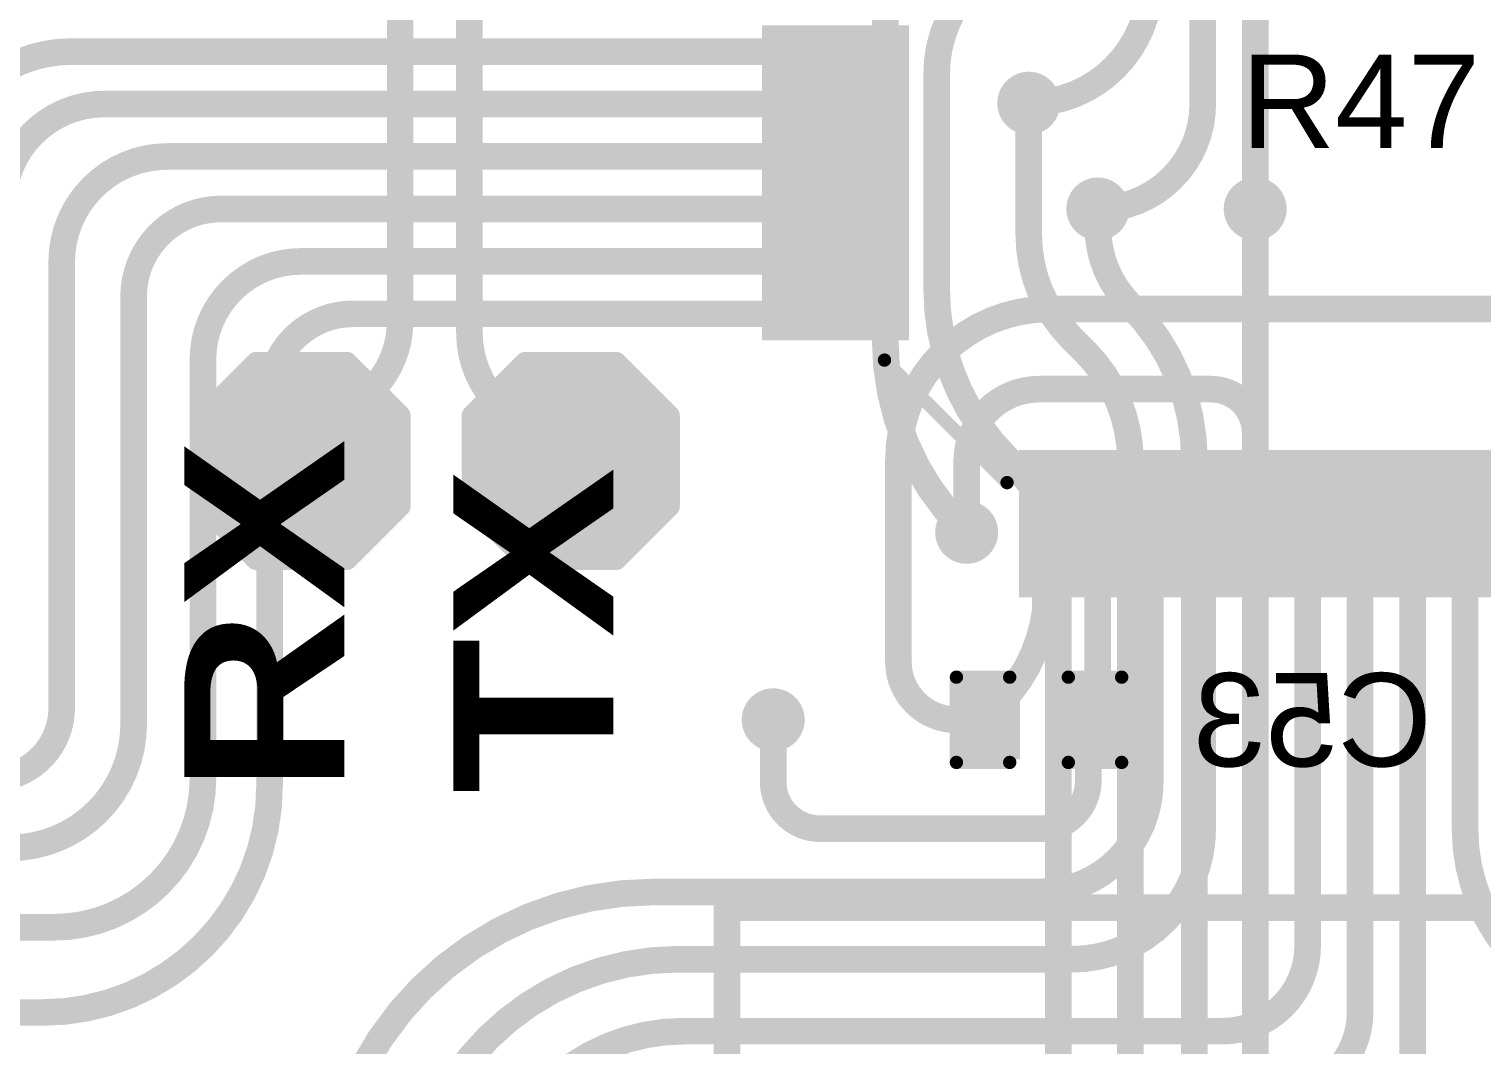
# Model space of a CAD drawing. Header units: inches. Extents: x 0 to 280, y 0 to 81.
# Drawn here: x 111.35 to 125.19, y 48.33 to 58.02 of the extents above; entities that cross this region are included whole.
import ezdxf

# ---------------------------------------------------------------- set-up
doc = ezdxf.new("R2010")
doc.units = ezdxf.units.IN
for name, color, linetype in [('Bottom Layer', 5, 'Continuous'), ('Bottom Overlay', 54, 'Continuous'), ('Bottom Paste', 16, 'Continuous'), ('Bottom Solder', 6, 'Continuous'), ('Top Layer', 1, 'Continuous'), ('Top Overlay', 2, 'Continuous'), ('Top Paste', 8, 'Continuous'), ('Top Solder', 216, 'Continuous'), ('Via Holes', 16, 'Continuous')]:
    doc.layers.add(name, color=color, linetype=linetype)
doc.styles.add('Arial', font='', dxfattribs={"height": 0.2})
doc.styles.add('Arial Black_Bold', font='', dxfattribs={"height": 0.2})
doc.styles.get('Arial').set_extended_font_data('Arial')
doc.styles.get('Arial Black_Bold').set_extended_font_data('Arial Black', bold=True)

# ---------------------------------------------------------------- blocks, each defined once
blk = doc.blocks.new('64_LQFP__10_10__B_1')
at = {"layer": 'Bottom Layer'}
for points in [[(-0.09999726000000005, 6.350001269999999), (-0.09999725999999995, 5.15000113), (-0.3999966599999999, 5.15000113), (-0.3999966599999999, 6.350001269999999)], [(0.40000174, 6.350001269999999), (0.40000174, 5.15000113), (0.10000234, 5.15000113), (0.10000234, 6.350001269999999)], [(0.9000032799999999, 6.350001269999999), (0.9000032799999999, 5.15000113), (0.6000038799999999, 5.15000113), (0.6000038799999999, 6.350001269999999)], [(1.40000228, 6.350001269999999), (1.40000228, 5.15000113), (1.10000288, 5.15000113), (1.10000288, 6.350001269999999)], [(1.90000128, 6.350001269999999), (1.90000128, 5.15000113), (1.60000188, 5.15000113), (1.60000188, 6.350001269999999)], [(2.40000282, 6.350001269999999), (2.40000282, 5.15000113), (2.10000342, 5.15000113), (2.10000342, 6.350001269999999)], [(2.90000182, 6.350001269999999), (2.90000182, 5.15000113), (2.60000242, 5.15000113), (2.60000242, 6.350001269999999)], [(3.400003359999999, 6.350001269999999), (3.400003359999999, 5.15000113), (3.10000396, 5.15000113), (3.10000396, 6.350001269999999)], [(3.90000236, 6.350001269999999), (3.90000236, 5.15000113), (3.60000296, 5.15000113), (3.60000296, 6.350001269999999)], [(5.15000113, 3.89999982), (6.350001269999999, 3.89999982), (6.350001269999999, 3.60000042), (5.15000113, 3.60000042)], [(5.15000113, 3.40000082), (6.350001269999999, 3.40000082), (6.350001269999999, 3.10000142), (5.15000113, 3.10000142)], [(5.15000113, 2.89999928), (6.350001269999999, 2.89999928), (6.350001269999999, 2.59999988), (5.15000113, 2.59999988)], [(5.15000113, 2.40000028), (6.350001269999999, 2.40000028), (6.350001269999999, 2.10000088), (5.15000113, 2.10000088)], [(5.15000113, 1.89999874), (6.350001269999999, 1.89999874), (6.350001269999999, 1.59999934), (5.15000113, 1.59999934)], [(5.15000113, 1.39999974), (6.350001269999999, 1.39999974), (6.350001269999999, 1.10000034), (5.15000113, 1.10000034)]]:
    blk.add_hatch(color=5, dxfattribs=at).paths.add_polyline_path(points)
at = {"layer": 'Bottom Paste'}
for points in [[(-0.09999726000000005, 6.350001269999999), (-0.09999725999999995, 5.15000113), (-0.3999966599999999, 5.15000113), (-0.3999966599999999, 6.350001269999999)], [(0.40000174, 6.350001269999999), (0.40000174, 5.15000113), (0.10000234, 5.15000113), (0.10000234, 6.350001269999999)], [(0.9000032799999999, 6.350001269999999), (0.9000032799999999, 5.15000113), (0.6000038799999999, 5.15000113), (0.6000038799999999, 6.350001269999999)], [(1.40000228, 6.350001269999999), (1.40000228, 5.15000113), (1.10000288, 5.15000113), (1.10000288, 6.350001269999999)], [(1.90000128, 6.350001269999999), (1.90000128, 5.15000113), (1.60000188, 5.15000113), (1.60000188, 6.350001269999999)], [(2.40000282, 6.350001269999999), (2.40000282, 5.15000113), (2.10000342, 5.15000113), (2.10000342, 6.350001269999999)], [(2.90000182, 6.350001269999999), (2.90000182, 5.15000113), (2.60000242, 5.15000113), (2.60000242, 6.350001269999999)], [(3.400003359999999, 6.350001269999999), (3.400003359999999, 5.15000113), (3.10000396, 5.15000113), (3.10000396, 6.350001269999999)], [(3.90000236, 6.350001269999999), (3.90000236, 5.15000113), (3.60000296, 5.15000113), (3.60000296, 6.350001269999999)], [(5.15000113, 3.89999982), (6.350001269999999, 3.89999982), (6.350001269999999, 3.60000042), (5.15000113, 3.60000042)], [(5.15000113, 3.40000082), (6.350001269999999, 3.40000082), (6.350001269999999, 3.10000142), (5.15000113, 3.10000142)], [(5.15000113, 2.89999928), (6.350001269999999, 2.89999928), (6.350001269999999, 2.59999988), (5.15000113, 2.59999988)], [(5.15000113, 2.40000028), (6.350001269999999, 2.40000028), (6.350001269999999, 2.10000088), (5.15000113, 2.10000088)], [(5.15000113, 1.89999874), (6.350001269999999, 1.89999874), (6.350001269999999, 1.59999934), (5.15000113, 1.59999934)], [(5.15000113, 1.39999974), (6.350001269999999, 1.39999974), (6.350001269999999, 1.10000034), (5.15000113, 1.10000034)]]:
    blk.add_hatch(color=16, dxfattribs=at).paths.add_polyline_path(points)
at = {"layer": 'Bottom Solder'}
for points in [[(0.001602739999999963, 6.451601269999999), (0.001602740000000037, 5.048401129999999), (-0.5015966599999999, 5.048401129999999), (-0.5015966599999999, 6.451601269999999)], [(0.50160174, 6.451601269999999), (0.50160174, 5.048401129999999), (-0.001597659999999963, 5.048401129999999), (-0.001597660000000037, 6.451601269999999)], [(1.00160328, 6.451601269999999), (1.00160328, 5.048401129999999), (0.49840388, 5.048401129999999), (0.49840388, 6.451601269999999)], [(1.50160228, 6.451601269999999), (1.50160228, 5.048401129999999), (0.99840288, 5.048401129999999), (0.99840288, 6.451601269999999)], [(2.00160128, 6.451601269999999), (2.00160128, 5.048401129999999), (1.49840188, 5.048401129999999), (1.49840188, 6.451601269999999)], [(2.50160282, 6.451601269999999), (2.50160282, 5.048401129999999), (1.99840342, 5.048401129999999), (1.99840342, 6.451601269999999)], [(3.00160182, 6.451601269999999), (3.00160182, 5.048401129999999), (2.49840242, 5.048401129999999), (2.49840242, 6.451601269999999)], [(3.501603359999999, 6.451601269999999), (3.501603359999999, 5.048401129999999), (2.99840396, 5.048401129999999), (2.99840396, 6.451601269999999)], [(4.00160236, 6.451601269999999), (4.00160236, 5.048401129999999), (3.49840296, 5.048401129999999), (3.49840296, 6.451601269999999)], [(5.048401129999999, 4.00159982), (6.451601269999999, 4.00159982), (6.451601269999999, 3.49840042), (5.048401129999999, 3.49840042)], [(5.048401129999999, 3.50160082), (6.451601269999999, 3.50160082), (6.451601269999999, 2.99840142), (5.048401129999999, 2.99840142)], [(5.048401129999999, 3.00159928), (6.451601269999999, 3.00159928), (6.451601269999999, 2.49839988), (5.048401129999999, 2.49839988)], [(5.048401129999999, 2.50160028), (6.451601269999999, 2.50160028), (6.451601269999999, 1.99840088), (5.048401129999999, 1.99840088)], [(5.048401129999999, 2.00159874), (6.451601269999999, 2.00159874), (6.451601269999999, 1.49839934), (5.048401129999999, 1.49839934)], [(5.048401129999999, 1.50159974), (6.451601269999999, 1.50159974), (6.451601269999999, 0.9984003399999999), (5.048401129999999, 0.9984003399999999)]]:
    blk.add_hatch(color=6, dxfattribs=at).paths.add_polyline_path(points)
at = {"layer": 'Bottom Overlay'}
blk.add_lwpolyline([(5.283205079999999, 4.191, 0.127, 0.127, 0), (4.11480508, 5.3594, 0.127, 0.127, 0)], format="xyseb", dxfattribs=at)
for points in [[(4.08305508, 5.3594, 0.0635, 0.0635, 1), (4.14655508, 5.3594, 0.0635, 0.0635, 1)], [(5.251455079999999, 4.191, 0.0635, 0.0635, 1), (5.31495508, 4.191, 0.0635, 0.0635, 1)]]:
    blk.add_lwpolyline(points, format="xyseb", close=True, dxfattribs=at)
blk = doc.blocks.new('T__________109')
at = {"layer": 'Top Layer'}
blk.add_hatch(color=1, dxfattribs=at).paths.add_polyline_path([(0.3809999999999999, 0.7619999999999999), (-0.3809999999999999, 0.7619999999999999), (-0.7619999999999999, 0.3809999999999999), (-0.7619999999999999, -0.3809999999999999), (-0.3809999999999999, -0.7619999999999999), (0.3809999999999999, -0.7619999999999999), (0.7619999999999999, -0.3809999999999999), (0.7619999999999999, 0.3809999999999999)])
at = {"layer": 'Top Paste'}
blk.add_hatch(color=8, dxfattribs=at).paths.add_polyline_path([(0.3809999999999999, 0.7619999999999999), (-0.3809999999999999, 0.7619999999999999), (-0.7619999999999999, 0.3809999999999999), (-0.7619999999999999, -0.3809999999999999), (-0.3809999999999999, -0.7619999999999999), (0.3809999999999999, -0.7619999999999999), (0.7619999999999999, -0.3809999999999999), (0.7619999999999999, 0.3809999999999999)])
at = {"layer": 'Top Solder'}
blk.add_hatch(color=216, dxfattribs=at).paths.add_polyline_path([(0.4318, 0.8636), (-0.4318, 0.8636), (-0.8636, 0.4318), (-0.8636, -0.4318), (-0.4318, -0.8636), (0.4318, -0.8636), (0.8636, -0.4318), (0.8636, 0.4318)])
at = {"layer": 'Top Overlay'}
for points in [[(-0.4318, 0.9397999999999999, 0.1999996, 0.1999996, 0), (-0.9397999999999999, 0.4318, 0.1999996, 0.1999996, 0)], [(-0.4318, 0.9397999999999999, 0.1999996, 0.1999996, 0), (0.4318, 0.9397999999999999, 0.1999996, 0.1999996, 0)], [(0.4318, 0.9397999999999999, 0.1999996, 0.1999996, 0), (0.9397999999999999, 0.4318, 0.1999996, 0.1999996, 0)], [(-0.9397999999999999, 0.4318, 0.1999996, 0.1999996, 0), (-0.9397999999999999, -0.4318, 0.1999996, 0.1999996, 0)], [(0.9397999999999999, 0.4318, 0.1999996, 0.1999996, 0), (0.9397999999999999, -0.4318, 0.1999996, 0.1999996, 0)], [(-0.9397999999999999, -0.4318, 0.1999996, 0.1999996, 0), (-0.4318, -0.9397999999999999, 0.1999996, 0.1999996, 0)], [(0.9397999999999999, -0.4318, 0.1999996, 0.1999996, 0), (0.4318, -0.9397999999999999, 0.1999996, 0.1999996, 0)], [(-0.4318, -0.9397999999999999, 0.1999996, 0.1999996, 0), (0.4318, -0.9397999999999999, 0.1999996, 0.1999996, 0)]]:
    blk.add_lwpolyline(points, format="xyseb", dxfattribs=at)
for points in [[(-0.4817998999999999, 0.9397999999999999, 0.0999998, 0.0999998, 1), (-0.3818001, 0.9397999999999999, 0.0999998, 0.0999998, 1)], [(-0.4817998999999999, 0.9397999999999999, 0.0999998, 0.0999998, 1), (-0.3818001, 0.9397999999999999, 0.0999998, 0.0999998, 1)], [(0.3818001, 0.9397999999999999, 0.0999998, 0.0999998, 1), (0.4817998999999999, 0.9397999999999999, 0.0999998, 0.0999998, 1)], [(0.3818001, 0.9397999999999999, 0.0999998, 0.0999998, 1), (0.4817998999999999, 0.9397999999999999, 0.0999998, 0.0999998, 1)], [(-0.9897999000000001, 0.4318, 0.0999998, 0.0999998, 1), (-0.8898001, 0.4318, 0.0999998, 0.0999998, 1)], [(-0.9897999000000001, 0.4318, 0.0999998, 0.0999998, 1), (-0.8898001, 0.4318, 0.0999998, 0.0999998, 1)], [(0.8898001, 0.4318, 0.0999998, 0.0999998, 1), (0.9897999000000001, 0.4318, 0.0999998, 0.0999998, 1)], [(0.8898001, 0.4318, 0.0999998, 0.0999998, 1), (0.9897999000000001, 0.4318, 0.0999998, 0.0999998, 1)], [(-0.9897999000000001, -0.4318, 0.0999998, 0.0999998, 1), (-0.8898001, -0.4318, 0.0999998, 0.0999998, 1)], [(-0.9897999000000001, -0.4318, 0.0999998, 0.0999998, 1), (-0.8898001, -0.4318, 0.0999998, 0.0999998, 1)], [(0.8898001, -0.4318, 0.0999998, 0.0999998, 1), (0.9897999000000001, -0.4318, 0.0999998, 0.0999998, 1)], [(0.8898001, -0.4318, 0.0999998, 0.0999998, 1), (0.9897999000000001, -0.4318, 0.0999998, 0.0999998, 1)], [(-0.4817998999999999, -0.9397999999999999, 0.0999998, 0.0999998, 1), (-0.3818001, -0.9397999999999999, 0.0999998, 0.0999998, 1)], [(-0.4817998999999999, -0.9397999999999999, 0.0999998, 0.0999998, 1), (-0.3818001, -0.9397999999999999, 0.0999998, 0.0999998, 1)], [(0.3818001, -0.9397999999999999, 0.0999998, 0.0999998, 1), (0.4817998999999999, -0.9397999999999999, 0.0999998, 0.0999998, 1)], [(0.3818001, -0.9397999999999999, 0.0999998, 0.0999998, 1), (0.4817998999999999, -0.9397999999999999, 0.0999998, 0.0999998, 1)]]:
    blk.add_lwpolyline(points, format="xyseb", close=True, dxfattribs=at)
blk = doc.blocks.new('T__________110')
at = {"layer": 'Top Layer'}
blk.add_hatch(color=1, dxfattribs=at).paths.add_polyline_path([(0.3809999999999999, 0.7619999999999999), (-0.3809999999999999, 0.7619999999999999), (-0.7619999999999999, 0.3809999999999999), (-0.7619999999999999, -0.3809999999999999), (-0.3809999999999999, -0.7619999999999999), (0.3809999999999999, -0.7619999999999999), (0.7619999999999999, -0.3809999999999999), (0.7619999999999999, 0.3809999999999999)])
at = {"layer": 'Top Paste'}
blk.add_hatch(color=8, dxfattribs=at).paths.add_polyline_path([(0.3809999999999999, 0.7619999999999999), (-0.3809999999999999, 0.7619999999999999), (-0.7619999999999999, 0.3809999999999999), (-0.7619999999999999, -0.3809999999999999), (-0.3809999999999999, -0.7619999999999999), (0.3809999999999999, -0.7619999999999999), (0.7619999999999999, -0.3809999999999999), (0.7619999999999999, 0.3809999999999999)])
at = {"layer": 'Top Solder'}
blk.add_hatch(color=216, dxfattribs=at).paths.add_polyline_path([(0.4318, 0.8636), (-0.4318, 0.8636), (-0.8636, 0.4318), (-0.8636, -0.4318), (-0.4318, -0.8636), (0.4318, -0.8636), (0.8636, -0.4318), (0.8636, 0.4318)])
at = {"layer": 'Top Overlay'}
for points in [[(-0.4318, 0.9397999999999999, 0.1999996, 0.1999996, 0), (-0.9397999999999999, 0.4318, 0.1999996, 0.1999996, 0)], [(-0.4318, 0.9397999999999999, 0.1999996, 0.1999996, 0), (0.4318, 0.9397999999999999, 0.1999996, 0.1999996, 0)], [(0.4318, 0.9397999999999999, 0.1999996, 0.1999996, 0), (0.9397999999999999, 0.4318, 0.1999996, 0.1999996, 0)], [(-0.9397999999999999, 0.4318, 0.1999996, 0.1999996, 0), (-0.9397999999999999, -0.4318, 0.1999996, 0.1999996, 0)], [(0.9397999999999999, 0.4318, 0.1999996, 0.1999996, 0), (0.9397999999999999, -0.4318, 0.1999996, 0.1999996, 0)], [(-0.9397999999999999, -0.4318, 0.1999996, 0.1999996, 0), (-0.4318, -0.9397999999999999, 0.1999996, 0.1999996, 0)], [(0.9397999999999999, -0.4318, 0.1999996, 0.1999996, 0), (0.4318, -0.9397999999999999, 0.1999996, 0.1999996, 0)], [(-0.4318, -0.9397999999999999, 0.1999996, 0.1999996, 0), (0.4318, -0.9397999999999999, 0.1999996, 0.1999996, 0)]]:
    blk.add_lwpolyline(points, format="xyseb", dxfattribs=at)
for points in [[(-0.4817998999999999, 0.9397999999999999, 0.0999998, 0.0999998, 1), (-0.3818001, 0.9397999999999999, 0.0999998, 0.0999998, 1)], [(-0.4817998999999999, 0.9397999999999999, 0.0999998, 0.0999998, 1), (-0.3818001, 0.9397999999999999, 0.0999998, 0.0999998, 1)], [(0.3818001, 0.9397999999999999, 0.0999998, 0.0999998, 1), (0.4817998999999999, 0.9397999999999999, 0.0999998, 0.0999998, 1)], [(0.3818001, 0.9397999999999999, 0.0999998, 0.0999998, 1), (0.4817998999999999, 0.9397999999999999, 0.0999998, 0.0999998, 1)], [(-0.9897999000000001, 0.4318, 0.0999998, 0.0999998, 1), (-0.8898001, 0.4318, 0.0999998, 0.0999998, 1)], [(-0.9897999000000001, 0.4318, 0.0999998, 0.0999998, 1), (-0.8898001, 0.4318, 0.0999998, 0.0999998, 1)], [(0.8898001, 0.4318, 0.0999998, 0.0999998, 1), (0.9897999000000001, 0.4318, 0.0999998, 0.0999998, 1)], [(0.8898001, 0.4318, 0.0999998, 0.0999998, 1), (0.9897999000000001, 0.4318, 0.0999998, 0.0999998, 1)], [(-0.9897999000000001, -0.4318, 0.0999998, 0.0999998, 1), (-0.8898001, -0.4318, 0.0999998, 0.0999998, 1)], [(-0.9897999000000001, -0.4318, 0.0999998, 0.0999998, 1), (-0.8898001, -0.4318, 0.0999998, 0.0999998, 1)], [(0.8898001, -0.4318, 0.0999998, 0.0999998, 1), (0.9897999000000001, -0.4318, 0.0999998, 0.0999998, 1)], [(0.8898001, -0.4318, 0.0999998, 0.0999998, 1), (0.9897999000000001, -0.4318, 0.0999998, 0.0999998, 1)], [(-0.4817998999999999, -0.9397999999999999, 0.0999998, 0.0999998, 1), (-0.3818001, -0.9397999999999999, 0.0999998, 0.0999998, 1)], [(-0.4817998999999999, -0.9397999999999999, 0.0999998, 0.0999998, 1), (-0.3818001, -0.9397999999999999, 0.0999998, 0.0999998, 1)], [(0.3818001, -0.9397999999999999, 0.0999998, 0.0999998, 1), (0.4817998999999999, -0.9397999999999999, 0.0999998, 0.0999998, 1)], [(0.3818001, -0.9397999999999999, 0.0999998, 0.0999998, 1), (0.4817998999999999, -0.9397999999999999, 0.0999998, 0.0999998, 1)]]:
    blk.add_lwpolyline(points, format="xyseb", close=True, dxfattribs=at)
blk = doc.blocks.new('____0402_B_124')
at = {"layer": 'Bottom Layer'}
for points in [[(-0.2412999999999999, 0.3174999999999999), (-0.2413000000000001, -0.3175), (-0.6985, -0.3174999999999999), (-0.6985, 0.3175)], [(0.6985, 0.3174999999999999), (0.6985, -0.3175), (0.2412999999999999, -0.3174999999999999), (0.2413000000000001, 0.3175)]]:
    blk.add_hatch(color=5, dxfattribs=at).paths.add_polyline_path(points)
at = {"layer": 'Bottom Paste'}
for points in [[(-0.2412999999999999, 0.3174999999999999), (-0.2413000000000001, -0.3175), (-0.6985, -0.3174999999999999), (-0.6985, 0.3175)], [(0.6985, 0.3174999999999999), (0.6985, -0.3175), (0.2412999999999999, -0.3174999999999999), (0.2413000000000001, 0.3175)]]:
    blk.add_hatch(color=16, dxfattribs=at).paths.add_polyline_path(points)
at = {"layer": 'Bottom Solder'}
for points in [[(-0.1813001199999999, 0.3774998799999999), (-0.1813001200000001, -0.3774998800000001), (-0.7584998799999999, -0.3774998799999999), (-0.7584998799999999, 0.3774998800000001)], [(0.7584998799999999, 0.3774998799999999), (0.7584998799999999, -0.3774998800000001), (0.1813001199999999, -0.3774998799999999), (0.1813001200000001, 0.3774998800000001)]]:
    blk.add_hatch(color=6, dxfattribs=at).paths.add_polyline_path(points)
at = {"layer": 'Bottom Overlay'}
for points in [[(-0.7874, -0.4064, 0.127, 0.127, 0), (-0.7874, 0.4064, 0.127, 0.127, 0)], [(-0.7874, 0.4064, 0.127, 0.127, 0), (-0.2794, 0.4064, 0.127, 0.127, 0)], [(0.2794, 0.4064, 0.127, 0.127, 0), (0.7874, 0.4064, 0.127, 0.127, 0)], [(0.7874, -0.4064, 0.127, 0.127, 0), (0.7874, 0.4064, 0.127, 0.127, 0)], [(-0.7874, -0.4064, 0.127, 0.127, 0), (-0.2794, -0.4064, 0.127, 0.127, 0)], [(0.2794, -0.4064, 0.127, 0.127, 0), (0.7874, -0.4064, 0.127, 0.127, 0)]]:
    blk.add_lwpolyline(points, format="xyseb", dxfattribs=at)
for points in [[(-0.8191499999999999, 0.4064, 0.0635, 0.0635, 1), (-0.7556499999999999, 0.4064, 0.0635, 0.0635, 1)], [(-0.8191499999999999, 0.4064, 0.0635, 0.0635, 1), (-0.7556499999999999, 0.4064, 0.0635, 0.0635, 1)], [(-0.31115, 0.4064, 0.0635, 0.0635, 1), (-0.24765, 0.4064, 0.0635, 0.0635, 1)], [(0.24765, 0.4064, 0.0635, 0.0635, 1), (0.31115, 0.4064, 0.0635, 0.0635, 1)], [(0.7556499999999999, 0.4064, 0.0635, 0.0635, 1), (0.8191499999999999, 0.4064, 0.0635, 0.0635, 1)], [(0.7556499999999999, 0.4064, 0.0635, 0.0635, 1), (0.8191499999999999, 0.4064, 0.0635, 0.0635, 1)], [(-0.8191499999999999, -0.4064, 0.0635, 0.0635, 1), (-0.7556499999999999, -0.4064, 0.0635, 0.0635, 1)], [(-0.8191499999999999, -0.4064, 0.0635, 0.0635, 1), (-0.7556499999999999, -0.4064, 0.0635, 0.0635, 1)], [(-0.31115, -0.4064, 0.0635, 0.0635, 1), (-0.24765, -0.4064, 0.0635, 0.0635, 1)], [(0.24765, -0.4064, 0.0635, 0.0635, 1), (0.31115, -0.4064, 0.0635, 0.0635, 1)], [(0.7556499999999999, -0.4064, 0.0635, 0.0635, 1), (0.8191499999999999, -0.4064, 0.0635, 0.0635, 1)], [(0.7556499999999999, -0.4064, 0.0635, 0.0635, 1), (0.8191499999999999, -0.4064, 0.0635, 0.0635, 1)]]:
    blk.add_lwpolyline(points, format="xyseb", close=True, dxfattribs=at)

msp = doc.modelspace()

# ---------------------------------------------------------------- hatches: boundary and pattern name
at = {"layer": 'Bottom Layer'}
h = msp.add_hatch(color=5, dxfattribs=at)
edge = h.paths.add_edge_path()
edge.add_arc((120.87507448, 57.30919704), 0.2999994, 0, 360)
h = msp.add_hatch(color=5, dxfattribs=at)
edge = h.paths.add_edge_path()
edge.add_arc((121.53288114, 56.30134282), 0.2999994, 0, 360)
h = msp.add_hatch(color=5, dxfattribs=at)
edge = h.paths.add_edge_path()
edge.add_arc((123.03288322, 56.30134282), 0.2999994, 0, 360)
h = msp.add_hatch(color=5, dxfattribs=at)
edge = h.paths.add_edge_path()
edge.add_arc((120.28299032, 53.21836956), 0.2999994, 0, 360)
h = msp.add_hatch(color=5, dxfattribs=at)
edge = h.paths.add_edge_path()
edge.add_arc((118.43946848, 51.43134240000001), 0.2999994, 0, 360)
at = {"layer": 'Top Layer'}
h = msp.add_hatch(color=1, dxfattribs=at)
edge = h.paths.add_edge_path()
edge.add_arc((120.87507448, 57.30919704), 0.2999994, 0, 360)
h = msp.add_hatch(color=1, dxfattribs=at)
edge = h.paths.add_edge_path()
edge.add_arc((121.53288114, 56.30134282), 0.2999994, 0, 360)
h = msp.add_hatch(color=1, dxfattribs=at)
edge = h.paths.add_edge_path()
edge.add_arc((123.03288322, 56.30134282), 0.2999994, 0, 360)
h = msp.add_hatch(color=1, dxfattribs=at)
edge = h.paths.add_edge_path()
edge.add_arc((120.28299032, 53.21836956), 0.2999994, 0, 360)
h = msp.add_hatch(color=1, dxfattribs=at)
edge = h.paths.add_edge_path()
edge.add_arc((118.43946848, 51.43134240000001), 0.2999994, 0, 360)
at = {"layer": 'Via Holes'}
h = msp.add_hatch(color=7, dxfattribs=at)
edge = h.paths.add_edge_path()
edge.add_arc((120.87507448, 57.30919704), 0.1499997, 0, 360)
h = msp.add_hatch(color=7, dxfattribs=at)
edge = h.paths.add_edge_path()
edge.add_arc((121.53288114, 56.30134282), 0.1499997, 0, 360)
h = msp.add_hatch(color=7, dxfattribs=at)
edge = h.paths.add_edge_path()
edge.add_arc((123.03288322, 56.30134282), 0.1499997, 0, 360)
h = msp.add_hatch(color=7, dxfattribs=at)
edge = h.paths.add_edge_path()
edge.add_arc((120.28299032, 53.21836956), 0.1499997, 0, 360)
h = msp.add_hatch(color=7, dxfattribs=at)
edge = h.paths.add_edge_path()
edge.add_arc((118.43946848, 51.43134240000001), 0.1499997, 0, 360)

# ---------------------------------------------------------------- linework, layer by layer
at = {"layer": 'Bottom Layer'}
for points in [[(122.53288168, 57.30134336, 0.254, 0.254, 0), (122.53288168, 64.8013436, 0.254, 0.254, 0)], [(123.03288322, 56.30134282, 0.254, 0.254, 0), (123.03288322, 64.8013436, 0.254, 0.254, 0)], [(122.03288268, 58.46700523999999, 0.254, 0.254, -0.4142135623730951), (120.87507448, 57.30919704, 0.254, 0.254, 0)], [(110.49, 56.54282316, 0.254, 0.254, -0.4142135623730951), (111.7485192, 57.80134235999999, 0.254, 0.254, 0)], [(111.7485192, 57.80134235999999, 0.254, 0.254, 0), (119.0328836, 57.80134235999999, 0.254, 0.254, 0)], [(111.0996, 56.33517561999999, 0.254, 0.254, -0.4142135623730951), (112.06576774, 57.30134336, 0.254, 0.254, 0)], [(112.06576774, 57.30134336, 0.254, 0.254, 0), (119.0328836, 57.30134336, 0.254, 0.254, 0)], [(122.53288168, 57.30134336, 0.254, 0.254, -0.4142135623730951), (121.53288114, 56.30134282, 0.254, 0.254, 0)], [(111.6584, 55.79466616, 0.254, 0.254, -0.4142135623730951), (112.66507566, 56.80134182, 0.254, 0.254, 0)], [(112.66507566, 56.80134182, 0.254, 0.254, 0), (119.0328836, 56.80134182, 0.254, 0.254, 0)], [(112.3442, 55.4663229, 0.254, 0.254, -0.4142135623730951), (113.17921992, 56.30134282, 0.254, 0.254, 0)], [(113.17921992, 56.30134282, 0.254, 0.254, 0), (119.0328836, 56.30134282, 0.254, 0.254, 0)], [(111.6584, 51.54398123999999, 0.254, 0.254, 0), (111.6584, 55.79466616, 0.254, 0.254, 0)], [(113.0046, 54.86563322, 0.254, 0.254, -0.4142135623730951), (113.94030806, 55.80134128, 0.254, 0.254, 0)], [(113.94030806, 55.80134128, 0.254, 0.254, 0), (119.0328836, 55.80134128, 0.254, 0.254, 0)], [(112.3442, 51.38906664, 0.254, 0.254, 0), (112.3442, 55.4663229, 0.254, 0.254, 0)], [(113.6396, 54.50602255999999, 0.254, 0.254, -0.4142135623730951), (114.43491972, 55.30134228, 0.254, 0.254, 0)], [(114.43491972, 55.30134228, 0.254, 0.254, 0), (119.0328836, 55.30134228, 0.254, 0.254, 0)], [(119.63288494, 53.90915303999999, 0.254, 0.254, -0.4142135623730951), (121.07139362, 55.34766171999999, 0.254, 0.254, 0)], [(121.07139362, 55.34766171999999, 0.254, 0.254, 0), (127.53288184, 55.34766171999999, 0.254, 0.254, 0)], [(113.0046, 50.87141971999999, 0.254, 0.254, 0), (113.0046, 54.86563322, 0.254, 0.254, 0)], [(120.28299032, 53.89339488, 0.254, 0.254, -0.4142135623730951), (120.9728848, 54.58328936, 0.254, 0.254, 0)], [(120.9728848, 54.58328936, 0.254, 0.254, 0), (122.61332856, 54.58328936, 0.254, 0.254, 0)], [(122.61332856, 54.58328936, 0.254, 0.254, -0.4142135623730951), (123.03288322, 54.16373469999999, 0.254, 0.254, 0)], [(113.6396, 50.80540512, 0.254, 0.254, 0), (113.6396, 54.50602255999999, 0.254, 0.254, 0)], [(123.03288322, 53.3013412, 0.254, 0.254, 0), (123.03288322, 54.16373469999999, 0.254, 0.254, 0)], [(119.63288494, 51.98558056, 0.254, 0.254, 0), (119.63288494, 53.90915303999999, 0.254, 0.254, 0)], [(120.28299032, 53.21836956, 0.254, 0.254, 0), (120.28299032, 53.89339488, 0.254, 0.254, 0)], [(121.03288214, 53.3013412, 0.254, 0.254, 0), (121.03707822, 52.82833986, 0.254, 0.254, 0)], [(121.53288114, 51.54683874, 0.254, 0.254, 0), (121.53288114, 53.3013412, 0.254, 0.254, 0)], [(122.03288268, 50.83895344, 0.254, 0.254, 0), (122.03288268, 53.3013412, 0.254, 0.254, 0)], [(122.53287914, 50.3933079, 0.254, 0.254, 0), (122.53287914, 53.30133611999999, 0.254, 0.254, 0)], [(123.53288222, 49.276, 0.254, 0.254, 0), (123.53288222, 53.3013412, 0.254, 0.254, 0)], [(124.03288122, 48.64568121999999, 0.254, 0.254, 0), (124.03288122, 53.3013412, 0.254, 0.254, 0)], [(124.53288276, 48.20030491999999, 0.254, 0.254, 0), (124.53288276, 53.3013412, 0.254, 0.254, 0)], [(125.03288176, 50.39091776, 0.254, 0.254, 0), (125.03288176, 53.3013412, 0.254, 0.254, 0)], [(121.03288214, 52.47558719999999, 0.254, 0.254, 0), (121.03707822, 52.82833986, 0.254, 0.254, 0)], [(121.03288214, 52.47558719999999, 0.254, 0.254, -0.1634339712776837), (120.6045848, 51.5895844, 0.254, 0.254, 0)], [(120.1871231, 51.43134240000001, 0.254, 0.254, -0.4142135623730951), (119.63288494, 51.98558056, 0.254, 0.254, 0)], [(111.6584, 51.54398123999999, 0.254, 0.254, -0.4142135623730951), (110.9847412, 50.87032244, 0.254, 0.254, 0)], [(120.5029848, 51.43134240000001, 0.254, 0.254, 0), (120.6045848, 51.58958186, 0.254, 0.254, 0)], [(120.6045848, 51.58958186, 0.254, 0.254, 0), (120.6045848, 51.5895844, 0.254, 0.254, 0)], [(121.53288114, 51.54683874, 0.254, 0.254, -0.4142135623730951), (121.4173848, 51.43134240000001, 0.254, 0.254, 0)], [(112.3442, 51.38906664, 0.254, 0.254, -0.4142135623730951), (111.16615308, 50.21101972, 0.254, 0.254, 0)], [(118.43946848, 50.83895344, 0.254, 0.254, 0), (118.43946848, 51.43134240000001, 0.254, 0.254, 0)], [(120.1871231, 51.43134240000001, 0.254, 0.254, 0), (120.5029848, 51.43134240000001, 0.254, 0.254, 0)], [(121.4427848, 50.85202174, 0.254, 0.254, 0), (121.4427848, 51.43134240000001, 0.254, 0.254, 0)], [(113.0046, 50.87141971999999, 0.254, 0.254, -0.4142135623730951), (111.58698028, 49.4538, 0.254, 0.254, 0)], [(118.88511402, 50.3933079, 0.254, 0.254, -0.4142135623730951), (118.43946848, 50.83895344, 0.254, 0.254, 0)], [(121.4427848, 50.85202174, 0.254, 0.254, -0.4142135623730951), (120.98407096, 50.3933079, 0.254, 0.254, 0)], [(122.03288268, 50.83895344, 0.254, 0.254, -0.4142135623730951), (120.98407096, 49.79014171999999, 0.254, 0.254, 0)], [(113.6396, 50.80540512, 0.254, 0.254, -0.4142135623730951), (111.47519488, 48.641, 0.254, 0.254, 0)], [(118.88511402, 50.3933079, 0.254, 0.254, 0), (120.98407096, 50.3933079, 0.254, 0.254, 0)], [(122.53287914, 50.3933079, 0.254, 0.254, -0.4142135623730951), (121.28857124, 49.149, 0.254, 0.254, 0)], [(126.83359952, 48.5902, 0.254, 0.254, -0.4142135623730951), (125.03288176, 50.39091776, 0.254, 0.254, 0)], [(114.16993168, 46.6571584, 0.254, 0.254, -0.4142135623730951), (117.302915, 49.79014171999999, 0.254, 0.254, 0)], [(117.302915, 49.79014171999999, 0.254, 0.254, 0), (120.98407096, 49.79014171999999, 0.254, 0.254, 0)], [(63.246, 49.4538, 0.254, 0.254, 0), (111.58698028, 49.4538, 0.254, 0.254, 0)], [(123.53288222, 49.276, 0.254, 0.254, -0.4142135623730951), (122.72008222, 48.46319999999999, 0.254, 0.254, 0)], [(114.9695948, 46.58279227999999, 0.254, 0.254, -0.4142135623730951), (117.53580252, 49.149, 0.254, 0.254, 0)], [(117.53580252, 49.149, 0.254, 0.254, 0), (121.28857124, 49.149, 0.254, 0.254, 0)], [(91.2114, 48.641, 0.254, 0.254, 0), (111.47519488, 48.641, 0.254, 0.254, 0)], [(124.03288122, 48.64568121999999, 0.254, 0.254, -0.4142135623730951), (123.2154, 47.8282, 0.254, 0.254, 0)], [(115.71106652, 46.587664, 0.254, 0.254, -0.4142135623730951), (117.58660252, 48.46319999999999, 0.254, 0.254, 0)], [(117.58660252, 48.46319999999999, 0.254, 0.254, 0), (122.72008222, 48.46319999999999, 0.254, 0.254, 0)]]:
    msp.add_lwpolyline(points, format="xyseb", dxfattribs=at)
for points in [[(111.6850192, 57.80134235999999, 0.127, 0.127, 1), (111.8120192, 57.80134235999999, 0.127, 0.127, 1)], [(111.6850192, 57.80134235999999, 0.127, 0.127, 1), (111.8120192, 57.80134235999999, 0.127, 0.127, 1)], [(118.9693836, 57.80134235999999, 0.127, 0.127, 1), (119.0963836, 57.80134235999999, 0.127, 0.127, 1)], [(112.00226774, 57.30134336, 0.127, 0.127, 1), (112.12926774, 57.30134336, 0.127, 0.127, 1)], [(112.00226774, 57.30134336, 0.127, 0.127, 1), (112.12926774, 57.30134336, 0.127, 0.127, 1)], [(118.9693836, 57.30134336, 0.127, 0.127, 1), (119.0963836, 57.30134336, 0.127, 0.127, 1)], [(120.81157448, 57.30919704, 0.127, 0.127, 1), (120.93857448, 57.30919704, 0.127, 0.127, 1)], [(122.46938168, 57.30134336, 0.127, 0.127, 1), (122.59638168, 57.30134336, 0.127, 0.127, 1)], [(122.46938168, 57.30134336, 0.127, 0.127, 1), (122.59638168, 57.30134336, 0.127, 0.127, 1)], [(112.60157566, 56.80134182, 0.127, 0.127, 1), (112.72857566, 56.80134182, 0.127, 0.127, 1)], [(112.60157566, 56.80134182, 0.127, 0.127, 1), (112.72857566, 56.80134182, 0.127, 0.127, 1)], [(118.9693836, 56.80134182, 0.127, 0.127, 1), (119.0963836, 56.80134182, 0.127, 0.127, 1)], [(113.11571992, 56.30134282, 0.127, 0.127, 1), (113.24271992, 56.30134282, 0.127, 0.127, 1)], [(113.11571992, 56.30134282, 0.127, 0.127, 1), (113.24271992, 56.30134282, 0.127, 0.127, 1)], [(118.9693836, 56.30134282, 0.127, 0.127, 1), (119.0963836, 56.30134282, 0.127, 0.127, 1)], [(121.46938114, 56.30134282, 0.127, 0.127, 1), (121.59638114, 56.30134282, 0.127, 0.127, 1)], [(122.96938322, 56.30134282, 0.127, 0.127, 1), (123.09638322, 56.30134282, 0.127, 0.127, 1)], [(111.5949, 55.79466616, 0.127, 0.127, 1), (111.7219, 55.79466616, 0.127, 0.127, 1)], [(111.5949, 55.79466616, 0.127, 0.127, 1), (111.7219, 55.79466616, 0.127, 0.127, 1)], [(113.87680806, 55.80134128, 0.127, 0.127, 1), (114.00380806, 55.80134128, 0.127, 0.127, 1)], [(113.87680806, 55.80134128, 0.127, 0.127, 1), (114.00380806, 55.80134128, 0.127, 0.127, 1)], [(118.9693836, 55.80134128, 0.127, 0.127, 1), (119.0963836, 55.80134128, 0.127, 0.127, 1)], [(112.2807, 55.4663229, 0.127, 0.127, 1), (112.4077, 55.4663229, 0.127, 0.127, 1)], [(112.2807, 55.4663229, 0.127, 0.127, 1), (112.4077, 55.4663229, 0.127, 0.127, 1)], [(114.37141972, 55.30134228, 0.127, 0.127, 1), (114.49841972, 55.30134228, 0.127, 0.127, 1)], [(114.37141972, 55.30134228, 0.127, 0.127, 1), (114.49841972, 55.30134228, 0.127, 0.127, 1)], [(118.9693836, 55.30134228, 0.127, 0.127, 1), (119.0963836, 55.30134228, 0.127, 0.127, 1)], [(121.00789362, 55.34766171999999, 0.127, 0.127, 1), (121.13489362, 55.34766171999999, 0.127, 0.127, 1)], [(121.00789362, 55.34766171999999, 0.127, 0.127, 1), (121.13489362, 55.34766171999999, 0.127, 0.127, 1)], [(112.9411, 54.86563322, 0.127, 0.127, 1), (113.0681, 54.86563322, 0.127, 0.127, 1)], [(112.9411, 54.86563322, 0.127, 0.127, 1), (113.0681, 54.86563322, 0.127, 0.127, 1)], [(120.9093848, 54.58328936, 0.127, 0.127, 1), (121.0363848, 54.58328936, 0.127, 0.127, 1)], [(120.9093848, 54.58328936, 0.127, 0.127, 1), (121.0363848, 54.58328936, 0.127, 0.127, 1)], [(122.54982856, 54.58328936, 0.127, 0.127, 1), (122.67682856, 54.58328936, 0.127, 0.127, 1)], [(122.54982856, 54.58328936, 0.127, 0.127, 1), (122.67682856, 54.58328936, 0.127, 0.127, 1)], [(113.5761, 54.50602255999999, 0.127, 0.127, 1), (113.7031, 54.50602255999999, 0.127, 0.127, 1)], [(113.5761, 54.50602255999999, 0.127, 0.127, 1), (113.7031, 54.50602255999999, 0.127, 0.127, 1)], [(122.96938322, 54.16373469999999, 0.127, 0.127, 1), (123.09638322, 54.16373469999999, 0.127, 0.127, 1)], [(122.96938322, 54.16373469999999, 0.127, 0.127, 1), (123.09638322, 54.16373469999999, 0.127, 0.127, 1)], [(119.56938494, 53.90915303999999, 0.127, 0.127, 1), (119.69638494, 53.90915303999999, 0.127, 0.127, 1)], [(119.56938494, 53.90915303999999, 0.127, 0.127, 1), (119.69638494, 53.90915303999999, 0.127, 0.127, 1)], [(120.21949032, 53.89339488, 0.127, 0.127, 1), (120.34649032, 53.89339488, 0.127, 0.127, 1)], [(120.21949032, 53.89339488, 0.127, 0.127, 1), (120.34649032, 53.89339488, 0.127, 0.127, 1)], [(120.21949032, 53.21836956, 0.127, 0.127, 1), (120.34649032, 53.21836956, 0.127, 0.127, 1)], [(120.96938214, 53.3013412, 0.127, 0.127, 1), (121.09638214, 53.3013412, 0.127, 0.127, 1)], [(121.46938114, 53.3013412, 0.127, 0.127, 1), (121.59638114, 53.3013412, 0.127, 0.127, 1)], [(121.96938268, 53.3013412, 0.127, 0.127, 1), (122.09638268, 53.3013412, 0.127, 0.127, 1)], [(122.46937914, 53.30133611999999, 0.127, 0.127, 1), (122.59637914, 53.30133611999999, 0.127, 0.127, 1)], [(122.96938322, 53.3013412, 0.127, 0.127, 1), (123.09638322, 53.3013412, 0.127, 0.127, 1)], [(123.46938222, 53.3013412, 0.127, 0.127, 1), (123.59638222, 53.3013412, 0.127, 0.127, 1)], [(123.96938122, 53.3013412, 0.127, 0.127, 1), (124.09638122, 53.3013412, 0.127, 0.127, 1)], [(124.46938276, 53.3013412, 0.127, 0.127, 1), (124.59638276, 53.3013412, 0.127, 0.127, 1)], [(124.96938176, 53.3013412, 0.127, 0.127, 1), (125.09638176, 53.3013412, 0.127, 0.127, 1)], [(120.97357822, 52.82833986, 0.127, 0.127, 1), (121.10057822, 52.82833986, 0.127, 0.127, 1)], [(120.97357822, 52.82833986, 0.127, 0.127, 1), (121.10057822, 52.82833986, 0.127, 0.127, 1)], [(120.96938214, 52.47558719999999, 0.127, 0.127, 1), (121.09638214, 52.47558719999999, 0.127, 0.127, 1)], [(120.96938214, 52.47558719999999, 0.127, 0.127, 1), (121.09638214, 52.47558719999999, 0.127, 0.127, 1)], [(119.56938494, 51.98558056, 0.127, 0.127, 1), (119.69638494, 51.98558056, 0.127, 0.127, 1)], [(119.56938494, 51.98558056, 0.127, 0.127, 1), (119.69638494, 51.98558056, 0.127, 0.127, 1)], [(111.5949, 51.54398123999999, 0.127, 0.127, 1), (111.7219, 51.54398123999999, 0.127, 0.127, 1)], [(111.5949, 51.54398123999999, 0.127, 0.127, 1), (111.7219, 51.54398123999999, 0.127, 0.127, 1)], [(120.5410848, 51.5895844, 0.127, 0.127, 1), (120.6680848, 51.5895844, 0.127, 0.127, 1)], [(120.5410848, 51.5895844, 0.127, 0.127, 1), (120.6680848, 51.5895844, 0.127, 0.127, 1)], [(120.5410848, 51.58958186, 0.127, 0.127, 1), (120.6680848, 51.58958186, 0.127, 0.127, 1)], [(120.5410848, 51.58958186, 0.127, 0.127, 1), (120.6680848, 51.58958186, 0.127, 0.127, 1)], [(121.46938114, 51.54683874, 0.127, 0.127, 1), (121.59638114, 51.54683874, 0.127, 0.127, 1)], [(121.46938114, 51.54683874, 0.127, 0.127, 1), (121.59638114, 51.54683874, 0.127, 0.127, 1)], [(112.2807, 51.38906664, 0.127, 0.127, 1), (112.4077, 51.38906664, 0.127, 0.127, 1)], [(112.2807, 51.38906664, 0.127, 0.127, 1), (112.4077, 51.38906664, 0.127, 0.127, 1)], [(118.37596848, 51.43134240000001, 0.127, 0.127, 1), (118.50296848, 51.43134240000001, 0.127, 0.127, 1)], [(120.1236231, 51.43134240000001, 0.127, 0.127, 1), (120.2506231, 51.43134240000001, 0.127, 0.127, 1)], [(120.1236231, 51.43134240000001, 0.127, 0.127, 1), (120.2506231, 51.43134240000001, 0.127, 0.127, 1)], [(120.4394848, 51.43134240000001, 0.127, 0.127, 1), (120.5664848, 51.43134240000001, 0.127, 0.127, 1)], [(120.4394848, 51.43134240000001, 0.127, 0.127, 1), (120.5664848, 51.43134240000001, 0.127, 0.127, 1)], [(121.3538848, 51.43134240000001, 0.127, 0.127, 1), (121.4808848, 51.43134240000001, 0.127, 0.127, 1)], [(121.3792848, 51.43134240000001, 0.127, 0.127, 1), (121.5062848, 51.43134240000001, 0.127, 0.127, 1)], [(112.9411, 50.87141971999999, 0.127, 0.127, 1), (113.0681, 50.87141971999999, 0.127, 0.127, 1)], [(112.9411, 50.87141971999999, 0.127, 0.127, 1), (113.0681, 50.87141971999999, 0.127, 0.127, 1)], [(118.37596848, 50.83895344, 0.127, 0.127, 1), (118.50296848, 50.83895344, 0.127, 0.127, 1)], [(118.37596848, 50.83895344, 0.127, 0.127, 1), (118.50296848, 50.83895344, 0.127, 0.127, 1)], [(121.3792848, 50.85202174, 0.127, 0.127, 1), (121.5062848, 50.85202174, 0.127, 0.127, 1)], [(121.3792848, 50.85202174, 0.127, 0.127, 1), (121.5062848, 50.85202174, 0.127, 0.127, 1)], [(121.96938268, 50.83895344, 0.127, 0.127, 1), (122.09638268, 50.83895344, 0.127, 0.127, 1)], [(121.96938268, 50.83895344, 0.127, 0.127, 1), (122.09638268, 50.83895344, 0.127, 0.127, 1)], [(113.5761, 50.80540512, 0.127, 0.127, 1), (113.7031, 50.80540512, 0.127, 0.127, 1)], [(113.5761, 50.80540512, 0.127, 0.127, 1), (113.7031, 50.80540512, 0.127, 0.127, 1)], [(118.82161402, 50.3933079, 0.127, 0.127, 1), (118.94861402, 50.3933079, 0.127, 0.127, 1)], [(118.82161402, 50.3933079, 0.127, 0.127, 1), (118.94861402, 50.3933079, 0.127, 0.127, 1)], [(120.92057096, 50.3933079, 0.127, 0.127, 1), (121.04757096, 50.3933079, 0.127, 0.127, 1)], [(120.92057096, 50.3933079, 0.127, 0.127, 1), (121.04757096, 50.3933079, 0.127, 0.127, 1)], [(122.46937914, 50.3933079, 0.127, 0.127, 1), (122.59637914, 50.3933079, 0.127, 0.127, 1)], [(122.46937914, 50.3933079, 0.127, 0.127, 1), (122.59637914, 50.3933079, 0.127, 0.127, 1)], [(124.96938176, 50.39091776, 0.127, 0.127, 1), (125.09638176, 50.39091776, 0.127, 0.127, 1)], [(124.96938176, 50.39091776, 0.127, 0.127, 1), (125.09638176, 50.39091776, 0.127, 0.127, 1)], [(117.239415, 49.79014171999999, 0.127, 0.127, 1), (117.366415, 49.79014171999999, 0.127, 0.127, 1)], [(117.239415, 49.79014171999999, 0.127, 0.127, 1), (117.366415, 49.79014171999999, 0.127, 0.127, 1)], [(120.92057096, 49.79014171999999, 0.127, 0.127, 1), (121.04757096, 49.79014171999999, 0.127, 0.127, 1)], [(120.92057096, 49.79014171999999, 0.127, 0.127, 1), (121.04757096, 49.79014171999999, 0.127, 0.127, 1)], [(111.52348028, 49.4538, 0.127, 0.127, 1), (111.65048028, 49.4538, 0.127, 0.127, 1)], [(111.52348028, 49.4538, 0.127, 0.127, 1), (111.65048028, 49.4538, 0.127, 0.127, 1)], [(123.46938222, 49.276, 0.127, 0.127, 1), (123.59638222, 49.276, 0.127, 0.127, 1)], [(123.46938222, 49.276, 0.127, 0.127, 1), (123.59638222, 49.276, 0.127, 0.127, 1)], [(117.47230252, 49.149, 0.127, 0.127, 1), (117.59930252, 49.149, 0.127, 0.127, 1)], [(117.47230252, 49.149, 0.127, 0.127, 1), (117.59930252, 49.149, 0.127, 0.127, 1)], [(121.22507124, 49.149, 0.127, 0.127, 1), (121.35207124, 49.149, 0.127, 0.127, 1)], [(121.22507124, 49.149, 0.127, 0.127, 1), (121.35207124, 49.149, 0.127, 0.127, 1)], [(111.41169488, 48.641, 0.127, 0.127, 1), (111.53869488, 48.641, 0.127, 0.127, 1)], [(111.41169488, 48.641, 0.127, 0.127, 1), (111.53869488, 48.641, 0.127, 0.127, 1)], [(123.96938122, 48.64568121999999, 0.127, 0.127, 1), (124.09638122, 48.64568121999999, 0.127, 0.127, 1)], [(123.96938122, 48.64568121999999, 0.127, 0.127, 1), (124.09638122, 48.64568121999999, 0.127, 0.127, 1)], [(117.52310252, 48.46319999999999, 0.127, 0.127, 1), (117.65010252, 48.46319999999999, 0.127, 0.127, 1)], [(117.52310252, 48.46319999999999, 0.127, 0.127, 1), (117.65010252, 48.46319999999999, 0.127, 0.127, 1)], [(122.65658222, 48.46319999999999, 0.127, 0.127, 1), (122.78358222, 48.46319999999999, 0.127, 0.127, 1)], [(122.65658222, 48.46319999999999, 0.127, 0.127, 1), (122.78358222, 48.46319999999999, 0.127, 0.127, 1)]]:
    msp.add_lwpolyline(points, format="xyseb", close=True, dxfattribs=at)
at = {"layer": 'Top Layer'}
for points in [[(119.507, 55.04646344, 0.254, 0.254, 0), (119.507, 67.0719004, 0.254, 0.254, 0)], [(115.5446, 55.11886359999999, 0.254, 0.254, 0), (115.5446, 58.7756, 0.254, 0.254, 0)], [(119.99754258, 57.58995086, 0.254, 0.254, -0.198912367379658), (120.3566046, 58.45680714, 0.254, 0.254, 0)], [(114.8842, 55.2323, 0.254, 0.254, 0), (114.8842, 58.3692, 0.254, 0.254, 0)], [(119.99754258, 57.58995086, 0.254, 0.254, 0), (119.99754512, 57.58994831999999, 0.254, 0.254, 0)], [(119.99754512, 55.53521277999999, 0.254, 0.254, 0), (119.99754512, 57.58994831999999, 0.254, 0.254, 0)], [(120.87507448, 56.0568475, 0.254, 0.254, 0), (120.87507448, 57.30919704, 0.254, 0.254, 0)], [(121.53288114, 56.1314473, 0.254, 0.254, 0), (121.53288114, 56.30134282, 0.254, 0.254, 0)], [(123.03288322, 46.19788322, 0.254, 0.254, 0), (123.03288322, 56.30134282, 0.254, 0.254, 0)], [(121.8438, 55.38082396, 0.254, 0.254, -0.198912367379658), (121.53288114, 56.1314473, 0.254, 0.254, 0)], [(121.285, 55.0672, 0.254, 0.254, -0.198912367379658), (120.87507448, 56.0568475, 0.254, 0.254, 0)], [(119.99754258, 55.53407739999999, 0.254, 0.254, 0), (119.99754512, 55.53521277999999, 0.254, 0.254, 0)], [(120.66263396, 53.92838084, 0.254, 0.254, -0.1989128782505245), (119.99754258, 55.53407739999999, 0.254, 0.254, 0)], [(121.8438, 55.38082396, 0.254, 0.254, -0.198912367379658), (122.4534, 53.90912002, 0.254, 0.254, 0)], [(114.8842, 55.2323, 0.254, 0.254, -0.2734225619547733), (114.39760204, 54.40899456, 0.254, 0.254, 0)], [(115.82729946, 54.43636305999999, 0.254, 0.254, -0.198912367379658), (115.5446, 55.11886359999999, 0.254, 0.254, 0)], [(120.25094822, 53.25041166, 0.254, 0.254, -0.198912367379658), (119.507, 55.04646344, 0.254, 0.254, 0)], [(121.285, 55.0672, 0.254, 0.254, 0), (121.41274676, 54.93945324, 0.254, 0.254, 0)], [(121.41274676, 54.9394507, 0.254, 0.254, -0.198912367379658), (121.8438, 53.89879999999999, 0.254, 0.254, 0)], [(115.82729946, 54.43636305999999, 0.254, 0.254, 0), (115.95563296, 54.30802956, 0.254, 0.254, 0)], [(113.9444, 53.89879999999999, 0.254, 0.254, 0), (114.39760204, 54.40899201999999, 0.254, 0.254, 0)], [(115.95563296, 54.30802956, 0.254, 0.254, 0), (116.5098, 53.89879999999999, 0.254, 0.254, 0)], [(120.66263142, 53.9283783, 0.254, 0.254, 0), (120.66387602, 53.92714386, 0.254, 0.254, 0)], [(120.66387602, 53.92714386, 0.254, 0.254, 0), (120.74454642, 53.84647345999999, 0.254, 0.254, 0)], [(121.8438, 47.30171388, 0.254, 0.254, 0), (121.8438, 53.89879999999999, 0.254, 0.254, 0)], [(122.4534, 46.80456984, 0.254, 0.254, 0), (122.4534, 53.90912002, 0.254, 0.254, 0)], [(120.74454642, 53.846476, 0.254, 0.254, -0.198912367379658), (121.158, 52.8483068, 0.254, 0.254, 0)], [(120.25094822, 53.25041166, 0.254, 0.254, 0), (120.28299032, 53.21836956, 0.254, 0.254, 0)], [(121.158, 47.72074784, 0.254, 0.254, 0), (121.158, 52.8483068, 0.254, 0.254, 0)]]:
    msp.add_lwpolyline(points, format="xyseb", dxfattribs=at)
for points in [[(119.93404258, 57.58995086, 0.127, 0.127, 1), (120.06104258, 57.58995086, 0.127, 0.127, 1)], [(119.93404258, 57.58995086, 0.127, 0.127, 1), (120.06104258, 57.58995086, 0.127, 0.127, 1)], [(119.93404512, 57.58994831999999, 0.127, 0.127, 1), (120.06104512, 57.58994831999999, 0.127, 0.127, 1)], [(119.93404512, 57.58994831999999, 0.127, 0.127, 1), (120.06104512, 57.58994831999999, 0.127, 0.127, 1)], [(120.81157448, 57.30919704, 0.127, 0.127, 1), (120.93857448, 57.30919704, 0.127, 0.127, 1)], [(121.46938114, 56.30134282, 0.127, 0.127, 1), (121.59638114, 56.30134282, 0.127, 0.127, 1)], [(122.96938322, 56.30134282, 0.127, 0.127, 1), (123.09638322, 56.30134282, 0.127, 0.127, 1)], [(121.46938114, 56.1314473, 0.127, 0.127, 1), (121.59638114, 56.1314473, 0.127, 0.127, 1)], [(121.46938114, 56.1314473, 0.127, 0.127, 1), (121.59638114, 56.1314473, 0.127, 0.127, 1)], [(120.81157448, 56.0568475, 0.127, 0.127, 1), (120.93857448, 56.0568475, 0.127, 0.127, 1)], [(120.81157448, 56.0568475, 0.127, 0.127, 1), (120.93857448, 56.0568475, 0.127, 0.127, 1)], [(119.93404258, 55.53407739999999, 0.127, 0.127, 1), (120.06104258, 55.53407739999999, 0.127, 0.127, 1)], [(119.93404258, 55.53407739999999, 0.127, 0.127, 1), (120.06104258, 55.53407739999999, 0.127, 0.127, 1)], [(119.93404512, 55.53521277999999, 0.127, 0.127, 1), (120.06104512, 55.53521277999999, 0.127, 0.127, 1)], [(119.93404512, 55.53521277999999, 0.127, 0.127, 1), (120.06104512, 55.53521277999999, 0.127, 0.127, 1)], [(121.7803, 55.38082396, 0.127, 0.127, 1), (121.9073, 55.38082396, 0.127, 0.127, 1)], [(121.7803, 55.38082396, 0.127, 0.127, 1), (121.9073, 55.38082396, 0.127, 0.127, 1)], [(114.8207, 55.2323, 0.127, 0.127, 1), (114.9477, 55.2323, 0.127, 0.127, 1)], [(114.8207, 55.2323, 0.127, 0.127, 1), (114.9477, 55.2323, 0.127, 0.127, 1)], [(115.4811, 55.11886359999999, 0.127, 0.127, 1), (115.6081, 55.11886359999999, 0.127, 0.127, 1)], [(115.4811, 55.11886359999999, 0.127, 0.127, 1), (115.6081, 55.11886359999999, 0.127, 0.127, 1)], [(119.4435, 55.04646344, 0.127, 0.127, 1), (119.5705, 55.04646344, 0.127, 0.127, 1)], [(119.4435, 55.04646344, 0.127, 0.127, 1), (119.5705, 55.04646344, 0.127, 0.127, 1)], [(121.2215, 55.0672, 0.127, 0.127, 1), (121.3485, 55.0672, 0.127, 0.127, 1)], [(121.2215, 55.0672, 0.127, 0.127, 1), (121.3485, 55.0672, 0.127, 0.127, 1)], [(121.34924676, 54.93945324, 0.127, 0.127, 1), (121.47624676, 54.93945324, 0.127, 0.127, 1)], [(121.34924676, 54.9394507, 0.127, 0.127, 1), (121.47624676, 54.9394507, 0.127, 0.127, 1)], [(115.76379946, 54.43636305999999, 0.127, 0.127, 1), (115.89079946, 54.43636305999999, 0.127, 0.127, 1)], [(115.76379946, 54.43636305999999, 0.127, 0.127, 1), (115.89079946, 54.43636305999999, 0.127, 0.127, 1)], [(114.33410204, 54.40899456, 0.127, 0.127, 1), (114.46110204, 54.40899456, 0.127, 0.127, 1)], [(114.33410204, 54.40899201999999, 0.127, 0.127, 1), (114.46110204, 54.40899201999999, 0.127, 0.127, 1)], [(115.89213296, 54.30802956, 0.127, 0.127, 1), (116.01913296, 54.30802956, 0.127, 0.127, 1)], [(115.89213296, 54.30802956, 0.127, 0.127, 1), (116.01913296, 54.30802956, 0.127, 0.127, 1)], [(113.8809, 53.89879999999999, 0.127, 0.127, 1), (114.0079, 53.89879999999999, 0.127, 0.127, 1)], [(116.4463, 53.89879999999999, 0.127, 0.127, 1), (116.5733, 53.89879999999999, 0.127, 0.127, 1)], [(120.59913142, 53.9283783, 0.127, 0.127, 1), (120.72613142, 53.9283783, 0.127, 0.127, 1)], [(120.59913396, 53.92838084, 0.127, 0.127, 1), (120.72613396, 53.92838084, 0.127, 0.127, 1)], [(120.60037602, 53.92714386, 0.127, 0.127, 1), (120.72737602, 53.92714386, 0.127, 0.127, 1)], [(120.60037602, 53.92714386, 0.127, 0.127, 1), (120.72737602, 53.92714386, 0.127, 0.127, 1)], [(121.7803, 53.89879999999999, 0.127, 0.127, 1), (121.9073, 53.89879999999999, 0.127, 0.127, 1)], [(121.7803, 53.89879999999999, 0.127, 0.127, 1), (121.9073, 53.89879999999999, 0.127, 0.127, 1)], [(122.3899, 53.90912002, 0.127, 0.127, 1), (122.5169, 53.90912002, 0.127, 0.127, 1)], [(122.3899, 53.90912002, 0.127, 0.127, 1), (122.5169, 53.90912002, 0.127, 0.127, 1)], [(120.68104642, 53.846476, 0.127, 0.127, 1), (120.80804642, 53.846476, 0.127, 0.127, 1)], [(120.68104642, 53.84647345999999, 0.127, 0.127, 1), (120.80804642, 53.84647345999999, 0.127, 0.127, 1)], [(120.18744822, 53.25041166, 0.127, 0.127, 1), (120.31444822, 53.25041166, 0.127, 0.127, 1)], [(120.18744822, 53.25041166, 0.127, 0.127, 1), (120.31444822, 53.25041166, 0.127, 0.127, 1)], [(120.21949032, 53.21836956, 0.127, 0.127, 1), (120.34649032, 53.21836956, 0.127, 0.127, 1)], [(121.0945, 52.8483068, 0.127, 0.127, 1), (121.2215, 52.8483068, 0.127, 0.127, 1)], [(121.0945, 52.8483068, 0.127, 0.127, 1), (121.2215, 52.8483068, 0.127, 0.127, 1)]]:
    msp.add_lwpolyline(points, format="xyseb", close=True, dxfattribs=at)
at = {"layer": 'Top Overlay'}
for points in [[(117.99758722, 49.63999724, 0.254, 0.254, 0), (135.99758678, 49.63999724, 0.254, 0.254, 0)], [(117.99758722, 31.63999768, 0.254, 0.254, 0), (117.99758722, 49.63999724, 0.254, 0.254, 0)]]:
    msp.add_lwpolyline(points, format="xyseb", dxfattribs=at)
msp.add_lwpolyline([(117.93408722, 49.63999724, 0.127, 0.127, 1), (118.06108722, 49.63999724, 0.127, 0.127, 1)], format="xyseb", close=True, dxfattribs=at)
msp.add_lwpolyline([(117.93408722, 49.63999724, 0.127, 0.127, 1), (118.06108722, 49.63999724, 0.127, 0.127, 1)], format="xyseb", close=True, dxfattribs=at)

# ---------------------------------------------------------------- block references
for name, p, rotation in [('64_LQFP__10_10__B_1', (124.7828848, 59.0513424), 180), ('T__________109', (113.9444, 53.89879999999999), 90), ('T__________110', (116.5098, 53.89879999999999), 90)]:
    msp.add_blockref(name, p, dxfattribs=dict(rotation=rotation))
msp.add_blockref('____0402_B_124', (120.9728848, 51.43134240000001))

# ---------------------------------------------------------------- texts
at = {"layer": 'Bottom Overlay', "style": 'Arial', "text_generation_flag": 2}
msp.add_text('C53', height=0.889, dxfattribs=at).set_placement((124.71783286, 50.98698718))
at = {"layer": 'Top Overlay', "style": 'Arial'}
msp.add_text('R47', height=0.889, dxfattribs=at).set_placement((122.89812098, 56.88344478))
at = {"layer": 'Top Overlay', "style": 'Arial Black_Bold'}
for s, p in [('RX', (114.3508, 50.7238)), ('TX', (116.9162, 50.7238))]:
    msp.add_text(s, height=1.524, rotation=90, dxfattribs=at).set_placement(p)

doc.saveas('drawing.dxf')
